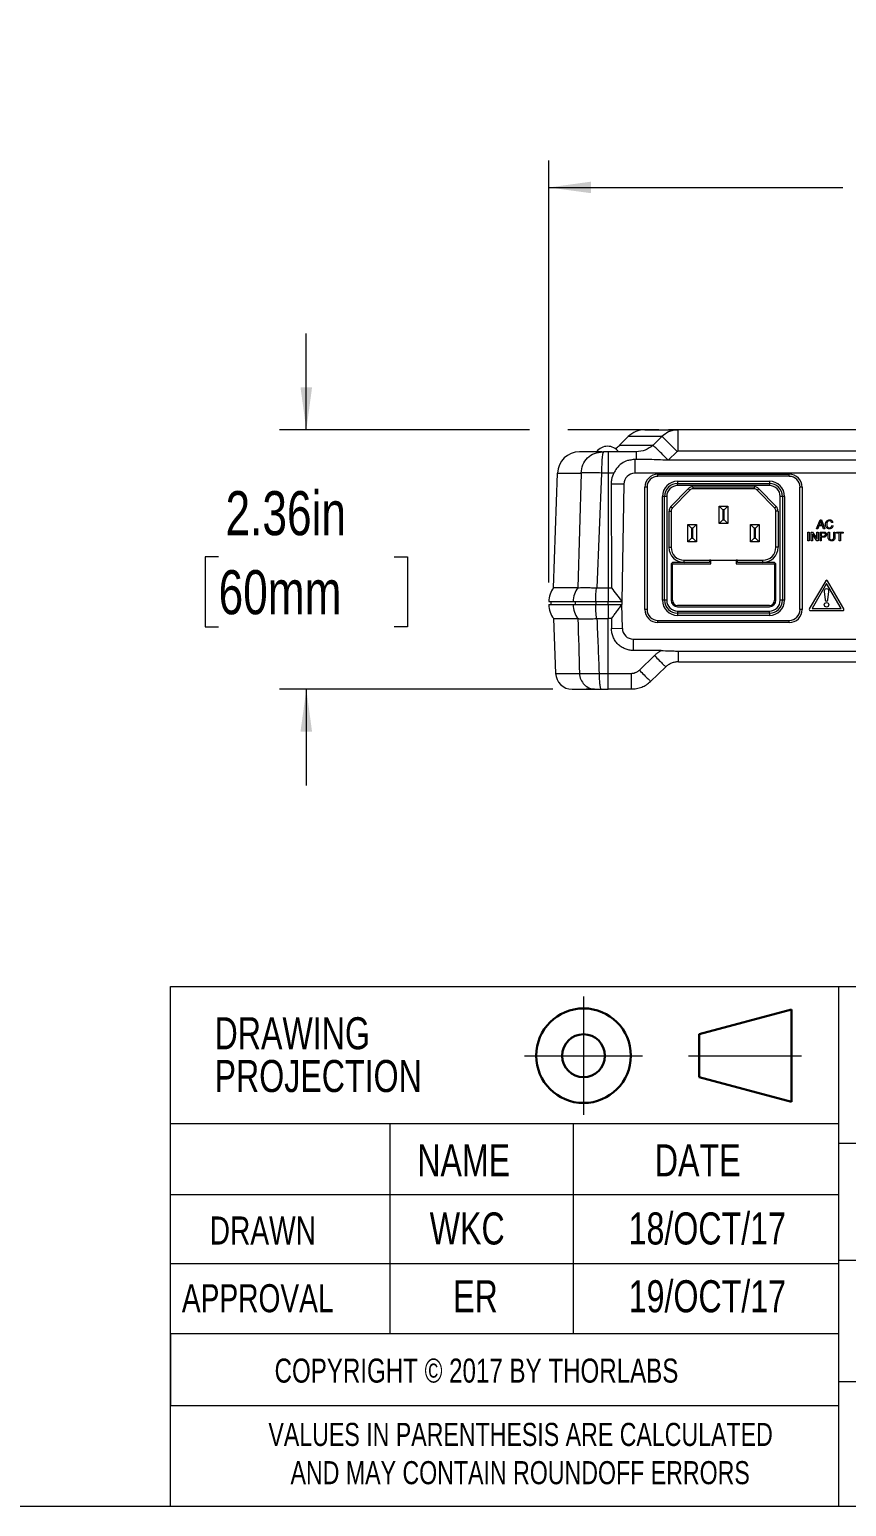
# Model space of a CAD drawing. Header units: inches. Extents: x 0.2 to 38.3, y 0.1 to 29.6.
# Drawn here: x 22.37 to 29.8, y 0.12 to 13.56 of the extents above; entities that cross this region are included whole.
import ezdxf

# ---------------------------------------------------------------- set-up
doc = ezdxf.new("R2010")
doc.units = ezdxf.units.IN
doc.header["$LTSCALE"] = 3.5
doc.header["$MEASUREMENT"] = 0
doc.header["$PDSIZE"] = -1
doc.linetypes.add('CENTERX2', pattern=[0.8, 0.5, -0.1, 0.1, -0.1])
doc.styles.add('SLDTEXTSTYLE0', font='TXT', dxfattribs={"width": 0.75})
doc.dimstyles.new('SLDDIMSTYLE0', dxfattribs={"dimtxt": 0.401042, "dimasz": 0.385, "dimexe": 0, "dimexo": 0.0625, "dimgap": 0.10026, "dimtad": 0, "dimtih": 1, "dimtoh": 1, "dimrnd": 1e-09, "dimzin": 12, "dimdsep": 46, "dimtxsty": 'SLDTEXTSTYLE0', "dimsah": 1, "dimcen": 0.09, "dimadec": 0, "dimazin": 3, "dimtfac": 1, "dimtofl": 0, "dimtmove": 0, "dimatfit": 3, "dimfxl": 1, "dimfrac": 2, "dimtolj": 1, "dimtzin": 12, "dimarcsym": 0})
doc.dimstyles.new('SLDDIMSTYLE1', dxfattribs={"dimtxt": 0.401042, "dimasz": 0.385, "dimexe": 0, "dimexo": 0.0625, "dimgap": 0.10026, "dimtad": 0, "dimtih": 1, "dimtoh": 1, "dimrnd": 1e-09, "dimzin": 12, "dimdsep": 46, "dimtxsty": 'SLDTEXTSTYLE0', "dimsah": 1, "dimcen": 0.09, "dimadec": 0, "dimazin": 3, "dimtfac": 1, "dimtmove": 0, "dimatfit": 0, "dimfxl": 1, "dimfrac": 2, "dimtolj": 1, "dimtzin": 12, "dimarcsym": 0})
doc.dimstyles.new('SLDDIMSTYLE2', dxfattribs={"dimtxt": 0.401042, "dimasz": 0.385, "dimexe": 0, "dimexo": 0.0625, "dimgap": 0.10026, "dimtad": 0, "dimtih": 1, "dimtoh": 1, "dimrnd": 1e-09, "dimdsep": 46, "dimtxsty": 'SLDTEXTSTYLE0', "dimsah": 1, "dimcen": 0.09, "dimadec": 0, "dimazin": 2, "dimtfac": 1, "dimtmove": 0, "dimatfit": 0, "dimfxl": 1, "dimfrac": 2, "dimtolj": 1, "dimtzin": 12, "dimarcsym": 0})

# ---------------------------------------------------------------- blocks, each defined once
blk = doc.blocks.new('Third Angle Projection Block')
at = {"color": 7, "linetype": 'CENTERX2', "lineweight": 0}
for p, q in [((13.983, 3.282), (13.983, 1.938)), ((13.311, 2.61), (14.655, 2.61)), ((15.176, 2.61), (16.46, 2.61))]:
    blk.add_line(p, q, dxfattribs=at)
at = {"color": 7, "linetype": 'Continuous', "lineweight": 30}
for p, q in [((16.346, 3.135), (15.296, 2.854)), ((16.346, 2.085), (16.346, 3.135)), ((15.296, 2.854), (15.296, 2.366)), ((15.296, 2.366), (16.346, 2.085))]:
    blk.add_line(p, q, dxfattribs=at)
for radius in [0.538, 0.244]:
    blk.add_circle((13.983, 2.61), radius, dxfattribs=at)
at = {"color": 7, "linetype": 'Continuous', "lineweight": 0}
blk.add_point((13.983, 2.61), dxfattribs=at)
blk = doc.blocks.new('SW_NOTE_0')
at = {"color": 0, "linetype": 'Continuous', "lineweight": 0, "char_height": 0.21, "attachment_point": 2, "style": 'SLDTEXTSTYLE0'}
for s, insert in [('VALUES IN PARENTHESIS ARE CALCULATED', (2.743, 0.271)), ('AND MAY CONTAIN ROUNDOFF ERRORS', (2.739, -0.077))]:
    blk.add_mtext(s, dxfattribs=dict(at, insert=insert))
blk = doc.blocks.new('SW_NOTE_1')
at = {"color": 0, "linetype": 'Continuous', "lineweight": 0, "char_height": 0.2917, "attachment_point": 1, "style": 'SLDTEXTSTYLE0'}
for s, insert in [('DRAWING', (0, 0.376)), ('PROJECTION', (0, -0.013))]:
    blk.add_mtext(s, dxfattribs=dict(at, insert=insert))
blk = doc.blocks.new('_D_5')
at = {"color": 7, "linetype": 'Continuous', "lineweight": 0}
for p, q in [((19.879, 9.588), (19.879, 15.123)), ((20.365, 9.014), (20.365, 15.123)), ((19.879, 14.878), (19.004, 14.878)), ((20.365, 14.878), (21.904, 14.878)), ((22.377, 14.878), (22.255, 14.878)), ((22.255, 14.878), (22.255, 14.241)), ((24.417, 14.878), (24.539, 14.878)), ((24.539, 14.878), (24.539, 14.241)), ((22.255, 14.241), (22.377, 14.241)), ((24.539, 14.241), (24.417, 14.241))]:
    blk.add_line(p, q, dxfattribs=at)
for points in [[(19.879, 14.878), (19.494, 14.93), (19.494, 14.825)], [(20.365, 14.878), (20.75, 14.825), (20.75, 14.93)]]:
    blk.add_solid(points, dxfattribs=at)
at = {"color": 7, "linetype": 'Continuous', "lineweight": 0, "char_height": 0.401, "attachment_point": 1, "style": 'SLDTEXTSTYLE0'}
for s, insert in [('0.49in', (22.662, 15.476)), ('12.4mm', (22.377, 14.758))]:
    blk.add_mtext(s, dxfattribs=dict(at, insert=insert))
blk = doc.blocks.new('_D_7')
at = {"color": 7, "linetype": 'Continuous', "lineweight": 0}
for p, q in [((27.092, 8.533), (27.092, 12.371)), ((35.366, 8.951), (35.366, 12.371)), ((27.092, 12.126), (29.767, 12.126)), ((30.24, 12.126), (30.118, 12.126)), ((30.118, 12.126), (30.118, 11.489)), ((32.576, 12.126), (32.698, 12.126)), ((32.698, 12.126), (32.698, 11.489)), ((35.366, 12.126), (33.049, 12.126)), ((30.118, 11.489), (30.24, 11.489)), ((32.698, 11.489), (32.576, 11.489))]:
    blk.add_line(p, q, dxfattribs=at)
for points in [[(27.092, 12.126), (27.477, 12.074), (27.477, 12.179)], [(35.366, 12.126), (34.981, 12.179), (34.981, 12.074)]]:
    blk.add_solid(points, dxfattribs=at)
at = {"color": 7, "linetype": 'Continuous', "lineweight": 0, "char_height": 0.401, "attachment_point": 1, "style": 'SLDTEXTSTYLE0'}
for s, insert in [('8.27in', (30.673, 12.724)), ('210.2mm', (30.24, 12.006))]:
    blk.add_mtext(s, dxfattribs=dict(at, insert=insert))
blk = doc.blocks.new('_D_8')
at = {"color": 7, "linetype": 'Continuous', "lineweight": 0}
for p, q in [((24.887, 9.921), (24.887, 10.796)), ((26.917, 9.921), (24.642, 9.921)), ((28.092, 9.921), (27.267, 9.921)), ((24.089, 8.764), (23.967, 8.764)), ((23.967, 8.764), (23.967, 8.127)), ((25.685, 8.764), (25.807, 8.764)), ((25.807, 8.764), (25.807, 8.127)), ((23.967, 8.127), (24.089, 8.127)), ((25.807, 8.127), (25.685, 8.127)), ((27.129, 7.56), (24.642, 7.56)), ((24.887, 7.56), (24.887, 6.685))]:
    blk.add_line(p, q, dxfattribs=at)
for points in [[(24.887, 9.921), (24.939, 10.306), (24.834, 10.306)], [(24.887, 7.56), (24.834, 7.175), (24.939, 7.175)]]:
    blk.add_solid(points, dxfattribs=at)
at = {"color": 7, "linetype": 'Continuous', "lineweight": 0, "char_height": 0.401, "attachment_point": 1, "style": 'SLDTEXTSTYLE0'}
for s, insert in [('2.36in', (24.152, 9.363)), ('60mm', (24.089, 8.644))]:
    blk.add_mtext(s, dxfattribs=dict(at, insert=insert))

msp = doc.modelspace()

# ---------------------------------------------------------------- linework, layer by layer
at = {"color": 7, "linetype": 'Continuous', "lineweight": 15}
for p, q in [((27.815, 9.859), (27.735, 9.78)), ((28.122, 9.859), (28.041, 9.78)), ((35.096, 9.921), (28.267, 9.921)), ((27.632, 9.721), (27.591, 9.721)), ((27.632, 9.721), (27.632, 9.528)), ((27.886, 9.721), (27.632, 9.721)), ((28.259, 9.725), (28.177, 9.645)), ((35.096, 9.728), (28.267, 9.728)), ((27.94, 9.651), (27.875, 9.651)), ((35.187, 9.645), (28.177, 9.645)), ((28.177, 9.645), (28.177, 9.645)), ((27.136, 8.484), (27.173, 9.528)), ((27.173, 9.528), (27.386, 9.528)), ((27.386, 9.528), (27.356, 8.484)), ((27.571, 9.528), (27.529, 8.484)), ((27.632, 9.528), (27.571, 9.528)), ((27.632, 9.528), (27.632, 8.484)), ((27.684, 9.528), (27.632, 9.528)), ((27.66, 9.43), (27.663, 8.484)), ((27.775, 9.428), (27.757, 8.358)), ((35.488, 9.526), (27.875, 9.526)), ((28.085, 9.498), (28.085, 9.517)), ((28.085, 9.517), (29.279, 9.517)), ((29.279, 9.498), (28.085, 9.498)), ((28.264, 9.453), (29.099, 9.453)), ((28.264, 9.453), (28.264, 9.433)), ((28.264, 9.413), (28.264, 9.433)), ((28.264, 9.433), (29.099, 9.433)), ((29.099, 9.413), (28.264, 9.413)), ((29.099, 9.453), (29.099, 9.433)), ((29.099, 9.433), (29.099, 9.413)), ((29.279, 9.498), (29.279, 9.517)), ((27.967, 8.285), (27.967, 9.399)), ((27.986, 9.399), (27.967, 9.399)), ((27.986, 9.399), (27.986, 8.285)), ((28.146, 9.315), (28.127, 9.315)), ((28.127, 8.37), (28.127, 9.315)), ((28.166, 9.315), (28.146, 9.315)), ((28.146, 8.37), (28.146, 9.315)), ((28.166, 9.315), (28.166, 8.37)), ((28.202, 9.222), (28.361, 9.385)), ((28.375, 9.372), (28.216, 9.208)), ((28.403, 9.403), (28.96, 9.403)), ((28.403, 9.403), (28.403, 9.384)), ((28.96, 9.384), (28.403, 9.384)), ((28.96, 9.403), (28.96, 9.384)), ((29.147, 9.208), (28.989, 9.372)), ((29.003, 9.385), (29.161, 9.222)), ((29.197, 8.37), (29.197, 9.315)), ((29.217, 9.315), (29.197, 9.315)), ((29.217, 9.315), (29.217, 8.37)), ((29.237, 9.315), (29.217, 9.315)), ((29.237, 9.315), (29.237, 8.37)), ((29.377, 8.285), (29.377, 9.399)), ((29.397, 9.399), (29.377, 9.399)), ((29.397, 9.399), (29.397, 8.285)), ((28.186, 8.852), (28.186, 9.181)), ((28.186, 9.181), (28.205, 9.181)), ((28.205, 9.181), (28.205, 8.852)), ((28.642, 9.069), (28.642, 9.226)), ((28.642, 9.226), (28.676, 9.193)), ((28.642, 9.226), (28.721, 9.226)), ((28.676, 9.193), (28.676, 9.102)), ((28.688, 9.193), (28.676, 9.193)), ((28.721, 9.226), (28.688, 9.193)), ((28.688, 9.102), (28.688, 9.193)), ((28.721, 9.226), (28.721, 9.069)), ((29.178, 9.181), (29.158, 9.181)), ((29.158, 8.852), (29.158, 9.181)), ((29.178, 9.181), (29.178, 8.852)), ((28.357, 9.059), (28.436, 9.059)), ((28.357, 9.059), (28.39, 9.025)), ((28.357, 8.901), (28.357, 9.059)), ((28.402, 9.025), (28.39, 9.025)), ((28.39, 9.025), (28.39, 8.935)), ((28.436, 9.059), (28.402, 9.025)), ((28.402, 8.935), (28.402, 9.025)), ((28.436, 9.059), (28.436, 8.901)), ((28.676, 9.102), (28.642, 9.069)), ((28.721, 9.069), (28.642, 9.069)), ((28.676, 9.102), (28.688, 9.102)), ((28.688, 9.102), (28.721, 9.069)), ((28.928, 9.059), (29.007, 9.059)), ((28.961, 9.025), (28.928, 9.059)), ((28.928, 8.901), (28.928, 9.059)), ((28.973, 9.025), (28.961, 9.025)), ((28.961, 9.025), (28.961, 8.935)), ((29.007, 9.059), (28.973, 9.025)), ((28.973, 8.935), (28.973, 9.025)), ((29.007, 9.059), (29.007, 8.901)), ((29.528, 9.021), (29.56, 9.101)), ((29.54, 9.021), (29.528, 9.021)), ((29.549, 9.046), (29.54, 9.021)), ((29.583, 9.046), (29.549, 9.046)), ((29.561, 9.077), (29.553, 9.055)), ((29.553, 9.055), (29.58, 9.055)), ((29.56, 9.101), (29.573, 9.101)), ((29.58, 9.055), (29.572, 9.076)), ((29.573, 9.101), (29.604, 9.021)), ((29.592, 9.021), (29.583, 9.046)), ((29.604, 9.021), (29.592, 9.021)), ((29.676, 9.079), (29.665, 9.077)), ((29.667, 9.05), (29.678, 9.047)), ((28.39, 8.935), (28.357, 8.901)), ((28.436, 8.901), (28.357, 8.901)), ((28.39, 8.935), (28.402, 8.935)), ((28.402, 8.935), (28.436, 8.901)), ((28.961, 8.935), (28.928, 8.901)), ((29.007, 8.901), (28.928, 8.901)), ((28.961, 8.935), (28.973, 8.935)), ((29.007, 8.901), (28.973, 8.935)), ((29.45, 8.991), (29.462, 8.991)), ((29.45, 8.911), (29.45, 8.991)), ((29.462, 8.911), (29.45, 8.911)), ((29.462, 8.991), (29.462, 8.911)), ((29.48, 8.991), (29.492, 8.991)), ((29.48, 8.911), (29.48, 8.991)), ((29.491, 8.911), (29.48, 8.911)), ((29.491, 8.971), (29.491, 8.911)), ((29.53, 8.911), (29.491, 8.971)), ((29.492, 8.991), (29.53, 8.932)), ((29.53, 8.991), (29.542, 8.991)), ((29.53, 8.932), (29.53, 8.991)), ((29.542, 8.911), (29.53, 8.911)), ((29.542, 8.991), (29.542, 8.911)), ((29.56, 8.991), (29.589, 8.991)), ((29.56, 8.911), (29.56, 8.991)), ((29.571, 8.911), (29.56, 8.911)), ((29.59, 8.982), (29.571, 8.982)), ((29.571, 8.982), (29.571, 8.953)), ((29.571, 8.953), (29.591, 8.953)), ((29.571, 8.944), (29.571, 8.911)), ((29.591, 8.944), (29.571, 8.944)), ((29.634, 8.991), (29.645, 8.991)), ((29.634, 8.945), (29.634, 8.991)), ((29.645, 8.991), (29.645, 8.946)), ((29.684, 8.991), (29.695, 8.991)), ((29.684, 8.946), (29.684, 8.991)), ((29.695, 8.991), (29.695, 8.945)), ((29.708, 8.991), (29.77, 8.991)), ((29.708, 8.982), (29.708, 8.991)), ((29.733, 8.982), (29.708, 8.982)), ((29.733, 8.911), (29.733, 8.982)), ((29.745, 8.911), (29.733, 8.911)), ((29.745, 8.982), (29.745, 8.911)), ((29.77, 8.982), (29.745, 8.982)), ((29.77, 8.991), (29.77, 8.982)), ((28.186, 8.852), (28.205, 8.852)), ((29.178, 8.852), (29.158, 8.852)), ((28.205, 8.695), (28.205, 8.37)), ((28.217, 8.37), (28.217, 8.695)), ((28.323, 8.714), (28.225, 8.714)), ((28.225, 8.703), (28.566, 8.703)), ((28.323, 8.714), (28.323, 8.734)), ((28.323, 8.734), (28.554, 8.734)), ((28.554, 8.714), (28.323, 8.714)), ((28.554, 8.734), (28.554, 8.714)), ((28.566, 8.734), (28.554, 8.734)), ((28.566, 8.734), (28.798, 8.734)), ((28.566, 8.703), (28.566, 8.734)), ((28.798, 8.734), (28.798, 8.703)), ((28.81, 8.734), (28.798, 8.734)), ((28.798, 8.703), (29.138, 8.703)), ((28.81, 8.734), (29.04, 8.734)), ((28.81, 8.714), (28.81, 8.734)), ((29.04, 8.714), (28.81, 8.714)), ((29.04, 8.714), (29.04, 8.734)), ((29.138, 8.714), (29.04, 8.714)), ((29.146, 8.695), (29.146, 8.37)), ((29.158, 8.37), (29.158, 8.695)), ((27.356, 8.484), (27.136, 8.484)), ((27.356, 8.484), (27.357, 8.484)), ((27.529, 8.484), (27.525, 8.484)), ((27.529, 8.484), (27.632, 8.484)), ((27.632, 8.484), (27.632, 8.358)), ((27.632, 8.484), (27.663, 8.484)), ((29.611, 8.547), (29.462, 8.291)), ((29.619, 8.524), (29.487, 8.295)), ((29.751, 8.295), (29.619, 8.524)), ((29.776, 8.291), (29.627, 8.547)), ((27.112, 8.36), (27.112, 8.33)), ((27.333, 8.36), (27.333, 8.33)), ((27.517, 8.358), (27.632, 8.358)), ((27.521, 8.36), (27.521, 8.33)), ((27.632, 8.358), (27.757, 8.358)), ((27.758, 8.36), (27.758, 8.33)), ((28.146, 8.37), (28.127, 8.37)), ((28.166, 8.37), (28.146, 8.37)), ((29.217, 8.37), (29.197, 8.37)), ((29.237, 8.37), (29.217, 8.37)), ((29.597, 8.449), (29.606, 8.374)), ((29.632, 8.374), (29.641, 8.449)), ((27.092, 8.33), (27.314, 8.33)), ((27.137, 8.203), (27.357, 8.203)), ((27.155, 7.705), (27.137, 8.203)), ((27.517, 8.33), (27.632, 8.33)), ((27.53, 8.203), (27.632, 8.203)), ((27.632, 8.33), (27.632, 8.203)), ((27.632, 8.33), (27.758, 8.33)), ((27.664, 8.203), (27.632, 8.203)), ((27.632, 7.705), (27.632, 8.203)), ((27.762, 8.115), (27.758, 8.33)), ((27.986, 8.285), (27.967, 8.285)), ((29.099, 8.323), (28.264, 8.323)), ((28.264, 8.311), (29.099, 8.311)), ((28.264, 8.271), (29.099, 8.271)), ((28.264, 8.271), (28.264, 8.252)), ((29.099, 8.252), (28.264, 8.252)), ((28.264, 8.252), (28.264, 8.232)), ((29.099, 8.232), (28.264, 8.232)), ((29.099, 8.252), (29.099, 8.271)), ((29.099, 8.252), (29.099, 8.232)), ((29.397, 8.285), (29.377, 8.285)), ((29.471, 8.276), (29.767, 8.276)), ((29.487, 8.295), (29.751, 8.295)), ((27.663, 8.113), (27.762, 8.115)), ((28.085, 8.187), (29.279, 8.187)), ((28.085, 8.167), (28.085, 8.187)), ((29.279, 8.167), (28.085, 8.167)), ((29.279, 8.167), (29.279, 8.187)), ((27.862, 7.912), (27.862, 8.016)), ((27.862, 8.016), (35.501, 8.016)), ((28.114, 7.912), (27.862, 7.912)), ((27.916, 7.734), (28.054, 7.867)), ((28.273, 7.81), (28.256, 7.807)), ((28.273, 7.907), (35.09, 7.907)), ((28.273, 7.81), (35.09, 7.81)), ((27.155, 7.705), (27.371, 7.705)), ((27.55, 7.705), (27.632, 7.705)), ((27.632, 7.705), (27.843, 7.705)), ((27.632, 7.56), (27.632, 7.705)), ((28.019, 7.632), (28.157, 7.765)), ((27.507, 7.56), (27.431, 7.56)), ((27.57, 7.56), (27.632, 7.56)), ((27.843, 7.56), (27.632, 7.56)), ((27.843, 7.566), (27.843, 7.56))]:
    msp.add_line(p, q, dxfattribs=at)
at = {"color": 155, "linetype": 'Continuous', "lineweight": 15}
for p, q in [((28.122, 9.859), (27.815, 9.859)), ((27.735, 9.78), (28.041, 9.78)), ((27.875, 9.651), (27.875, 9.526)), ((27.632, 8.33), (27.632, 8.358))]:
    msp.add_line(p, q, dxfattribs=at)
at = {"color": 7, "linetype": 'Continuous', "lineweight": 0}
for p, q in [((23.65, 1.042), (23.65, 4.856)), ((23.65, 4.856), (29.728, 4.856)), ((29.728, 4.856), (29.728, 0.124)), ((29.728, 4.856), (38.306, 4.856)), ((23.65, 1.694), (23.65, 3.606)), ((23.65, 0.124), (23.65, 3.606)), ((29.728, 3.606), (23.65, 3.606)), ((25.648, 3.606), (25.648, 1.694)), ((27.313, 3.606), (27.313, 1.694)), ((29.728, 3.43), (38.306, 3.43)), ((29.728, 2.961), (23.65, 2.961)), ((29.728, 2.332), (23.65, 2.332)), ((29.728, 2.365), (38.306, 2.365)), ((29.728, 1.694), (23.65, 1.694)), ((23.65, 1.694), (23.65, 1.042)), ((29.728, 1.26), (38.306, 1.26)), ((23.65, 1.042), (29.728, 1.042)), ((38.306, 0.124), (0.218, 0.124))]:
    msp.add_line(p, q, dxfattribs=at)
at = {"color": 7, "linetype": 'Continuous', "lineweight": 15, "flags": 128}
for points in [[(27.66, 9.43), (27.668, 9.43), (27.679, 9.43), (27.691, 9.43), (27.706, 9.429), (27.722, 9.429), (27.739, 9.429), (27.757, 9.428), (27.775, 9.428)], [(28.361, 9.385), (28.363, 9.383), (28.366, 9.38), (28.369, 9.378), (28.371, 9.376), (28.372, 9.374), (28.374, 9.373), (28.375, 9.372), (28.375, 9.372)], [(29.003, 9.385), (29, 9.383), (28.997, 9.38), (28.995, 9.378), (28.993, 9.376), (28.991, 9.374), (28.99, 9.373), (28.989, 9.372), (28.989, 9.372)], [(28.202, 9.222), (28.205, 9.219), (28.208, 9.217), (28.21, 9.214), (28.212, 9.212), (28.214, 9.21), (28.215, 9.209), (28.216, 9.208), (28.216, 9.208)], [(29.161, 9.222), (29.158, 9.219), (29.156, 9.217), (29.153, 9.214), (29.151, 9.212), (29.149, 9.21), (29.148, 9.209), (29.147, 9.208), (29.147, 9.208)]]:
    msp.add_lwpolyline(points, dxfattribs=at)
at = {"color": 7, "linetype": 'Continuous', "lineweight": 15}
msp.add_circle((29.619, 8.329), 0.0203, dxfattribs=at)
for centre, radius, start, end in [((27.965, 9.709), 0.212, 90, 135), ((27.372, 9.521), 0.2, 90, 178), ((27.627, 9.646), 0.125, 36.9054, 143.0867), ((27.594, 9.921), 0.2, 300.9695, 315), ((27.875, 9.426), 0.225, 90, 97.3042), ((27.875, 9.426), 0.1, 90, 179), ((28.085, 9.399), 0.118, 90, 180), ((28.085, 9.399), 0.0984, 90, 180), ((28.264, 9.315), 0.138, 90, 180), ((28.264, 9.315), 0.118, 90, 180), ((28.264, 9.315), 0.0984, 90, 180), ((29.099, 9.315), 0.138, 0, 90), ((29.099, 9.315), 0.118, 0, 90), ((29.099, 9.315), 0.0984, 0, 90), ((29.279, 9.399), 0.118, 0, 90), ((29.279, 9.399), 0.0984, 0, 90), ((28.403, 9.344), 0.0591, 90, 135.9191), ((28.403, 9.344), 0.0394, 90, 135.9191), ((28.96, 9.344), 0.0591, 44.0809, 90), ((28.96, 9.344), 0.0394, 44.0809, 90), ((28.245, 9.181), 0.0591, 135.9191, 180), ((28.245, 9.181), 0.0394, 135.9191, 180), ((29.119, 9.181), 0.0394, 0, 44.0809), ((29.119, 9.181), 0.0591, 0, 44.0809), ((28.323, 8.852), 0.138, 180, 270), ((28.323, 8.852), 0.118, 180, 270), ((29.04, 8.852), 0.138, 270, 0), ((29.04, 8.852), 0.118, 270, 0), ((28.225, 8.695), 0.0197, 90, 180), ((28.225, 8.695), 0.00787, 90, 180), ((29.138, 8.695), 0.0197, 0, 90), ((29.138, 8.695), 0.00787, 0, 90), ((27.292, 8.358), 0.2, 141.1097, 180), ((28.497, 8.364), 0.98, 172.9663, 180.326), ((29.619, 8.452), 0.0222, 352.8783, 187.1473), ((29.619, 8.542), 0.00967, 30.0887, 149.916), ((28.264, 8.37), 0.138, 180, 270), ((28.264, 8.37), 0.118, 180, 270), ((28.264, 8.37), 0.0984, 180, 270), ((28.264, 8.37), 0.0591, 180, 270), ((28.264, 8.37), 0.0472, 180, 270), ((29.099, 8.37), 0.0591, 270, 0), ((29.099, 8.37), 0.0984, 270, 0), ((29.099, 8.37), 0.118, 270, 0), ((29.099, 8.37), 0.0472, 270, 0), ((29.099, 8.37), 0.138, 270, 0), ((29.619, 8.375), 0.0127, 187.1473, 352.8783), ((27.292, 8.33), 0.2, 180, 219.3871), ((27.517, 8.33), 0.203, 179.9124, 218.5262), ((28.492, 8.325), 0.975, 179.6603, 187.1414), ((28.085, 8.285), 0.118, 180, 270), ((28.085, 8.285), 0.0984, 180, 270), ((29.279, 8.285), 0.118, 270, 0), ((29.279, 8.285), 0.0984, 270, 0), ((29.471, 8.286), 0.01, 149.916, 270.7912), ((29.767, 8.286), 0.01, 269.8259, 30.0887), ((27.862, 8.116), 0.1, 181, 270), ((27.304, 7.71), 0.15, 182, 270)]:
    msp.add_arc(centre, radius, start, end, dxfattribs=at)
msp.add_ellipse((27.8, 5.925), major_axis=(-0.063, 3.58), ratio=0.034915, start_param=0.880101, end_param=0.912479, dxfattribs=at)
for points, knots in [([(27.965, 9.921), (27.968, 9.921), (27.975, 9.921), (28.036, 9.921), (28.128, 9.921), (28.221, 9.921), (28.267, 9.921)], [0, 0, 0, 0, 0.251033, 0.502085, 0.751029, 1, 1, 1, 1]), ([(28.267, 9.921), (28.252, 9.92), (28.222, 9.918), (28.17, 9.9), (28.141, 9.875), (28.122, 9.859)], [0, 0, 0, 0, 0.292462, 0.556915, 1, 1, 1, 1]), ([(28.259, 9.725), (28.243, 9.741), (28.211, 9.773), (28.169, 9.815), (28.136, 9.847), (28.127, 9.855), (28.122, 9.859)], [0, 0, 0, 0, 0.2500007, 0.5000004, 0.7500001, 1, 1, 1, 1]), ([(28.261, 9.921), (28.24, 9.921), (28.191, 9.921), (28.185, 9.921), (28.182, 9.921)], [0, 0, 0, 0, 0.452996, 1, 1, 1, 1]), ([(28.267, 9.921), (28.267, 9.918), (28.267, 9.913), (28.267, 9.868), (28.267, 9.805), (28.267, 9.754), (28.267, 9.728)], [0, 0, 0, 0, 0.25, 0.5, 0.75, 1, 1, 1, 1]), ([(27.581, 9.721), (27.549, 9.721), (27.484, 9.721), (27.421, 9.721), (27.38, 9.721), (27.375, 9.721), (27.372, 9.721)], [0, 0, 0, 0, 0.249986, 0.499242, 0.750025, 1, 1, 1, 1]), ([(27.386, 9.528), (27.39, 9.554), (27.397, 9.605), (27.442, 9.668), (27.506, 9.713), (27.556, 9.718), (27.581, 9.721)], [0, 0, 0, 0, 0.25, 0.5, 0.75, 1, 1, 1, 1]), ([(27.591, 9.721), (27.589, 9.718), (27.584, 9.713), (27.577, 9.668), (27.573, 9.605), (27.572, 9.554), (27.571, 9.528)], [0, 0, 0, 0, 0.25, 0.5, 0.75, 1, 1, 1, 1]), ([(28.041, 9.78), (28.018, 9.763), (27.972, 9.729), (27.915, 9.724), (27.886, 9.721)], [0, 0, 0, 0, 0.493548, 1, 1, 1, 1]), ([(27.886, 9.721), (27.886, 9.72), (27.886, 9.719), (27.886, 9.704), (27.886, 9.682), (27.886, 9.662), (27.886, 9.651)], [0, 0, 0, 0, 0.25, 0.5, 0.75, 1, 1, 1, 1]), ([(28.177, 9.645), (28.162, 9.662), (28.13, 9.694), (28.088, 9.736), (28.055, 9.767), (28.045, 9.776), (28.041, 9.78)], [0, 0, 0, 0, 0.25, 0.500001, 0.75, 1, 1, 1, 1]), ([(28.259, 9.725), (28.26, 9.726), (28.263, 9.728), (28.266, 9.728), (28.267, 9.728)], [0, 0, 0, 0, 0.497111, 1, 1, 1, 1]), ([(27.847, 9.647), (27.834, 9.646), (27.8, 9.642), (27.752, 9.616), (27.711, 9.576), (27.692, 9.542), (27.684, 9.528)], [0, 0, 0, 0, 0.187354, 0.46664, 0.776788, 1, 1, 1, 1]), ([(28.177, 9.645), (28.146, 9.645), (28.091, 9.647), (28.013, 9.651), (27.964, 9.651), (27.94, 9.651)], [0, 0, 0, 0, 0.377696, 0.6888399, 1, 1, 1, 1]), ([(27.571, 9.528), (27.55, 9.529), (27.506, 9.53), (27.451, 9.53), (27.407, 9.53), (27.393, 9.529), (27.386, 9.528)], [0, 0, 0, 0, 0.249591, 0.499302, 0.74908, 1, 1, 1, 1]), ([(27.684, 9.528), (27.676, 9.509), (27.662, 9.477), (27.66, 9.443), (27.66, 9.43)], [0, 0, 0, 0, 0.62031, 1, 1, 1, 1]), ([(29.566, 9.092), (29.565, 9.089), (29.564, 9.084), (29.562, 9.079), (29.561, 9.077)], [0, 0, 0, 0, 0.559914, 1, 1, 1, 1]), ([(29.572, 9.076), (29.571, 9.079), (29.569, 9.084), (29.567, 9.09), (29.566, 9.092)], [0, 0, 0, 0, 0.559998, 1, 1, 1, 1]), ([(29.609, 9.062), (29.609, 9.068), (29.61, 9.079), (29.619, 9.093), (29.632, 9.101), (29.641, 9.102), (29.646, 9.102)], [0, 0, 0, 0, 0.280493, 0.55957, 0.779616, 1, 1, 1, 1]), ([(29.646, 9.02), (29.64, 9.021), (29.628, 9.022), (29.615, 9.034), (29.61, 9.048), (29.609, 9.057), (29.609, 9.062)], [0, 0, 0, 0, 0.279955, 0.558086, 0.778912, 1, 1, 1, 1]), ([(29.645, 9.093), (29.642, 9.093), (29.637, 9.093), (29.629, 9.088), (29.621, 9.078), (29.621, 9.069), (29.62, 9.062)], [0, 0, 0, 0, 0.187224, 0.373904, 0.560735, 1, 1, 1, 1]), ([(29.62, 9.062), (29.62, 9.058), (29.621, 9.049), (29.625, 9.038), (29.635, 9.031), (29.641, 9.03), (29.645, 9.03)], [0, 0, 0, 0, 0.281246, 0.560715, 0.780138, 1, 1, 1, 1]), ([(29.665, 9.077), (29.664, 9.079), (29.663, 9.084), (29.658, 9.09), (29.651, 9.093), (29.647, 9.093), (29.645, 9.093)], [0, 0, 0, 0, 0.280552, 0.559738, 0.779652, 1, 1, 1, 1]), ([(29.645, 9.03), (29.648, 9.03), (29.654, 9.03), (29.663, 9.037), (29.666, 9.045), (29.667, 9.05)], [0, 0, 0, 0, 0.280712, 0.560906, 1, 1, 1, 1]), ([(29.646, 9.102), (29.65, 9.102), (29.657, 9.101), (29.667, 9.096), (29.673, 9.088), (29.675, 9.082), (29.676, 9.079)], [0, 0, 0, 0, 0.28008, 0.559447, 0.77955, 1, 1, 1, 1]), ([(29.678, 9.047), (29.677, 9.043), (29.675, 9.035), (29.666, 9.026), (29.656, 9.021), (29.649, 9.02), (29.646, 9.02)], [0, 0, 0, 0, 0.2802556, 0.5595455, 0.779588, 1, 1, 1, 1]), ([(29.589, 8.991), (29.592, 8.991), (29.596, 8.991), (29.6, 8.991), (29.601, 8.991)], [0, 0, 0, 0, 0.560109, 1, 1, 1, 1]), ([(29.6, 8.981), (29.598, 8.982), (29.595, 8.982), (29.592, 8.982), (29.59, 8.982)], [0, 0, 0, 0, 0.559581, 1, 1, 1, 1]), ([(29.62, 8.968), (29.619, 8.964), (29.618, 8.956), (29.608, 8.945), (29.597, 8.944), (29.591, 8.944)], [0, 0, 0, 0, 0.280751, 0.559708, 1, 1, 1, 1]), ([(29.591, 8.953), (29.593, 8.953), (29.598, 8.954), (29.605, 8.957), (29.608, 8.962), (29.608, 8.966), (29.608, 8.968)], [0, 0, 0, 0, 0.2814, 0.559752, 0.779355, 1, 1, 1, 1]), ([(29.608, 8.968), (29.608, 8.97), (29.608, 8.973), (29.606, 8.977), (29.603, 8.98), (29.601, 8.981), (29.6, 8.981)], [0, 0, 0, 0, 0.280262, 0.56008, 0.78015, 1, 1, 1, 1]), ([(29.601, 8.991), (29.604, 8.99), (29.61, 8.988), (29.616, 8.982), (29.619, 8.975), (29.619, 8.971), (29.62, 8.968)], [0, 0, 0, 0, 0.280013, 0.558911, 0.779397, 1, 1, 1, 1]), ([(29.665, 8.91), (29.66, 8.911), (29.65, 8.911), (29.638, 8.921), (29.634, 8.933), (29.634, 8.941), (29.634, 8.945)], [0, 0, 0, 0, 0.2807282, 0.5579028, 0.7784031, 1, 1, 1, 1]), ([(29.645, 8.946), (29.645, 8.942), (29.645, 8.936), (29.648, 8.926), (29.656, 8.921), (29.661, 8.921), (29.664, 8.921)], [0, 0, 0, 0, 0.281788, 0.560123, 0.779385, 1, 1, 1, 1]), ([(29.664, 8.921), (29.666, 8.921), (29.671, 8.921), (29.678, 8.923), (29.684, 8.932), (29.684, 8.94), (29.684, 8.946)], [0, 0, 0, 0, 0.187562, 0.374239, 0.55972, 1, 1, 1, 1]), ([(29.695, 8.945), (29.695, 8.94), (29.695, 8.93), (29.688, 8.917), (29.677, 8.911), (29.669, 8.91), (29.665, 8.91)], [0, 0, 0, 0, 0.281627, 0.559157, 0.778982, 1, 1, 1, 1]), ([(27.357, 8.484), (27.345, 8.465), (27.32, 8.427), (27.316, 8.381), (27.314, 8.358)], [0, 0, 0, 0, 0.5000001, 1, 1, 1, 1]), ([(27.357, 8.484), (27.364, 8.484), (27.377, 8.485), (27.416, 8.485), (27.466, 8.485), (27.505, 8.484), (27.525, 8.484)], [0, 0, 0, 0, 0.254802, 0.499249, 0.749256, 1, 1, 1, 1]), ([(27.663, 8.484), (27.677, 8.464), (27.706, 8.424), (27.74, 8.38), (27.757, 8.358)], [0, 0, 0, 0, 0.49934, 1, 1, 1, 1]), ([(27.092, 8.358), (27.094, 8.358), (27.1, 8.358), (27.143, 8.358), (27.211, 8.358), (27.28, 8.358), (27.314, 8.358)], [0, 0, 0, 0, 0.25, 0.5, 0.75, 1, 1, 1, 1]), ([(27.314, 8.358), (27.322, 8.358), (27.337, 8.358), (27.385, 8.358), (27.445, 8.358), (27.493, 8.358), (27.517, 8.358)], [0, 0, 0, 0, 0.249991, 0.500206, 0.749935, 1, 1, 1, 1]), ([(27.333, 8.36), (27.337, 8.36), (27.349, 8.36), (27.376, 8.36), (27.413, 8.36), (27.462, 8.36), (27.501, 8.36), (27.521, 8.36)], [0, 0, 0, 0, 0.186311, 0.373328, 0.55957, 0.779058, 1, 1, 1, 1]), ([(27.314, 8.33), (27.319, 8.33), (27.329, 8.33), (27.353, 8.33), (27.369, 8.33), (27.405, 8.33), (27.425, 8.33), (27.469, 8.33), (27.493, 8.33), (27.517, 8.33)], [0, 0, 0, 0, 0.25, 0.25, 0.5, 0.5, 0.75, 0.75, 1, 1, 1, 1]), ([(27.358, 8.203), (27.361, 8.203), (27.364, 8.203), (27.371, 8.202), (27.376, 8.202), (27.386, 8.202), (27.392, 8.202), (27.404, 8.202), (27.411, 8.202), (27.426, 8.202), (27.434, 8.202), (27.45, 8.202), (27.459, 8.202), (27.477, 8.202), (27.486, 8.202), (27.505, 8.203), (27.515, 8.203), (27.525, 8.203)], [0, 0, 0, 0, 0.125, 0.125, 0.25, 0.25, 0.375, 0.375, 0.5, 0.5, 0.625, 0.625, 0.75, 0.75, 0.875, 0.875, 1, 1, 1, 1]), ([(27.53, 8.203), (27.533, 8.119), (27.54, 7.953), (27.547, 7.787), (27.55, 7.705)], [0, 0, 0, 0, 0.505061, 1, 1, 1, 1]), ([(27.664, 8.203), (27.671, 8.213), (27.678, 8.223), (27.692, 8.244), (27.7, 8.254), (27.716, 8.276), (27.725, 8.286), (27.737, 8.303), (27.741, 8.308), (27.75, 8.319), (27.754, 8.325), (27.758, 8.33)], [0, 0, 0, 0, 0.25, 0.25, 0.5, 0.5, 0.75, 0.75, 0.875, 0.875, 1, 1, 1, 1]), ([(27.862, 7.912), (27.849, 7.912), (27.836, 7.914), (27.81, 7.919), (27.798, 7.923), (27.774, 7.933), (27.762, 7.939), (27.74, 7.953), (27.73, 7.962), (27.712, 7.98), (27.704, 7.99), (27.689, 8.012), (27.683, 8.024), (27.673, 8.048), (27.669, 8.061), (27.664, 8.087), (27.663, 8.1), (27.663, 8.113)], [0, 0, 0, 0, 0.125, 0.125, 0.25, 0.25, 0.375, 0.375, 0.5, 0.5, 0.625, 0.625, 0.75, 0.75, 0.875, 0.875, 1, 1, 1, 1]), ([(28.054, 7.867), (28.056, 7.87), (28.062, 7.875), (28.07, 7.882), (28.078, 7.888), (28.087, 7.895), (28.096, 7.901), (28.105, 7.907), (28.111, 7.911), (28.114, 7.912)], [0, 0, 0, 0, 0.142895, 0.285494, 0.427966, 0.570482, 0.713214, 0.85633, 1, 1, 1, 1]), ([(28.054, 7.867), (28.069, 7.852), (28.084, 7.837), (28.097, 7.823), (28.111, 7.809), (28.123, 7.797), (28.133, 7.787), (28.142, 7.778), (28.15, 7.771), (28.154, 7.767), (28.158, 7.764), (28.159, 7.763), (28.157, 7.766)], [0, 0, 0, 0, 0.25, 0.25, 0.25, 0.5, 0.5, 0.5, 0.75, 0.75, 0.75, 1, 1, 1, 1]), ([(28.114, 7.912), (28.14, 7.912), (28.167, 7.911), (28.207, 7.909), (28.22, 7.909), (28.247, 7.908), (28.26, 7.907), (28.273, 7.907)], [0, 0, 0, 0, 0.5, 0.5, 0.75, 0.75, 1, 1, 1, 1]), ([(28.157, 7.765), (28.165, 7.772), (28.181, 7.786), (28.21, 7.801), (28.241, 7.811), (28.262, 7.812), (28.273, 7.813)], [0, 0, 0, 0, 0.245957, 0.493943, 0.746327, 1, 1, 1, 1]), ([(28.273, 7.81), (28.273, 7.81), (28.273, 7.814), (28.273, 7.821), (28.273, 7.828), (28.273, 7.839), (28.273, 7.852), (28.273, 7.866), (28.273, 7.882), (28.273, 7.899), (28.273, 7.902), (28.273, 7.905), (28.273, 7.907)], [0.211965, 0.211965, 0.211965, 0.211965, 0.461965, 0.461965, 0.461965, 0.711965, 0.711965, 0.711965, 0.961965, 0.961965, 0.961965, 1, 1, 1, 1]), ([(27.371, 7.705), (27.372, 7.705), (27.374, 7.705), (27.376, 7.705), (27.379, 7.705), (27.382, 7.705), (27.386, 7.704), (27.39, 7.704), (27.394, 7.704), (27.399, 7.704), (27.403, 7.704), (27.409, 7.704), (27.414, 7.704), (27.42, 7.704), (27.426, 7.704), (27.432, 7.704), (27.439, 7.704), (27.446, 7.704), (27.453, 7.704), (27.46, 7.704), (27.467, 7.704), (27.475, 7.704), (27.483, 7.704), (27.491, 7.704), (27.499, 7.704), (27.507, 7.704), (27.516, 7.705), (27.524, 7.705), (27.533, 7.705), (27.541, 7.705), (27.547, 7.705), (27.55, 7.705)], [0, 0, 0, 0, 0.0344833, 0.0689661, 0.1034489, 0.1379316, 0.172414, 0.2068959, 0.2413776, 0.2758594, 0.3103408, 0.3448224, 0.3793042, 0.4137859, 0.4482674, 0.4827488, 0.5172306, 0.5517121, 0.586194, 0.6206763, 0.6551589, 0.6896414, 0.724124, 0.7586072, 0.7930905, 0.8275742, 0.8620586, 0.8965434, 0.9310286, 0.965514, 1, 1, 1, 1]), ([(27.371, 7.705), (27.372, 7.686), (27.376, 7.667), (27.384, 7.649), (27.392, 7.632), (27.402, 7.616), (27.416, 7.602), (27.429, 7.589), (27.445, 7.578), (27.463, 7.571), (27.48, 7.564), (27.499, 7.56), (27.517, 7.56)], [0, 0, 0, 0, 0.25, 0.25, 0.25, 0.5, 0.5, 0.5, 0.75, 0.75, 0.75, 1, 1, 1, 1]), ([(27.55, 7.705), (27.55, 7.686), (27.551, 7.667), (27.553, 7.632), (27.554, 7.616), (27.558, 7.589), (27.56, 7.578), (27.565, 7.564), (27.567, 7.56), (27.57, 7.56)], [0, 0, 0, 0, 0.25, 0.25, 0.5, 0.5, 0.75, 0.75, 1, 1, 1, 1]), ([(27.843, 7.705), (27.845, 7.705), (27.85, 7.705), (27.857, 7.706), (27.863, 7.707), (27.87, 7.708), (27.876, 7.71), (27.883, 7.713), (27.892, 7.717), (27.9, 7.722), (27.909, 7.728), (27.914, 7.732), (27.916, 7.734)], [0, 0, 0, 0, 0.083979, 0.167245, 0.250132, 0.332978, 0.416123, 0.499902, 0.625614, 0.750081, 0.874482, 1, 1, 1, 1]), ([(27.916, 7.734), (27.931, 7.719), (27.946, 7.704), (27.959, 7.69), (27.973, 7.676), (27.985, 7.664), (27.995, 7.655), (28.004, 7.645), (28.012, 7.638), (28.016, 7.635), (28.02, 7.631), (28.021, 7.631), (28.019, 7.634)], [0, 0, 0, 0, 0.25, 0.25, 0.25, 0.5, 0.5, 0.5, 0.75, 0.75, 0.75, 1, 1, 1, 1]), ([(27.304, 7.56), (27.305, 7.56), (27.305, 7.56), (27.305, 7.56), (27.306, 7.56), (27.307, 7.56), (27.309, 7.56), (27.311, 7.56), (27.313, 7.56), (27.316, 7.56), (27.319, 7.56), (27.322, 7.56), (27.33, 7.56), (27.341, 7.56), (27.358, 7.56), (27.373, 7.56), (27.39, 7.56), (27.407, 7.56), (27.426, 7.56), (27.446, 7.56), (27.468, 7.56), (27.492, 7.56), (27.509, 7.56), (27.517, 7.56)], [0, 0, 0, 0, 0.0285706, 0.0571411, 0.0857117, 0.1142822, 0.1428528, 0.1714233, 0.1999939, 0.2285644, 0.2571349, 0.2857055, 0.3257518, 0.4285285, 0.5007344, 0.5714748, 0.6326927, 0.6939106, 0.7551285, 0.8163464, 0.8775643, 0.9387822, 1, 1, 1, 1]), ([(27.517, 7.56), (27.518, 7.56), (27.519, 7.56), (27.52, 7.56), (27.521, 7.56), (27.523, 7.56), (27.524, 7.56), (27.526, 7.56), (27.528, 7.56), (27.53, 7.56), (27.532, 7.56), (27.534, 7.56), (27.536, 7.56), (27.539, 7.56), (27.541, 7.56), (27.544, 7.56), (27.546, 7.56), (27.549, 7.56), (27.552, 7.56), (27.557, 7.56), (27.563, 7.56), (27.57, 7.56)], [0, 0, 0, 0, 0.00023708, 0.00023708, 0.00023708, 0.000474159, 0.000474159, 0.000474159, 0.000711239, 0.000711239, 0.000711239, 0.000948319, 0.000948319, 0.000948319, 0.001185398, 0.001185398, 0.001185398, 0.001422478, 0.001422478, 0.001422478, 0.001896637, 0.001896637, 0.001896637, 0.001896637]), ([(27.843, 7.563), (27.859, 7.564), (27.891, 7.565), (27.938, 7.579), (27.982, 7.6), (28.007, 7.621), (28.019, 7.632)], [0, 0, 0, 0, 0.2477398, 0.4968894, 0.7463216, 1, 1, 1, 1])]:
    msp.add_open_spline(points, degree=3, knots=knots, dxfattribs=at)
for points in [[(27.357, 8.203), (27.362, 8.037), (27.367, 7.871), (27.371, 7.705)], [(27.357, 8.203), (27.357, 8.203), (27.358, 8.203), (27.358, 8.203)], [(27.53, 8.203), (27.528, 8.203), (27.527, 8.203), (27.525, 8.203)]]:
    msp.add_open_spline(points, degree=3, dxfattribs=at)
at = {"color": 155, "linetype": 'Continuous', "lineweight": 15}
msp.add_open_spline([(27.843, 7.705), (27.843, 7.686), (27.843, 7.648), (27.843, 7.6), (27.843, 7.571), (27.843, 7.567), (27.843, 7.566)], degree=3, knots=[0, 0, 0, 0, 0.285695, 0.571389, 0.857084, 1, 1, 1, 1], dxfattribs=at)

# ---------------------------------------------------------------- block references
at = {"color": 7, "linetype": 'Continuous', "xscale": 0.8, "yscale": 0.8, "zscale": 0.8}
msp.add_blockref('Third Angle Projection Block', (16.222, 2.138), dxfattribs=at)
at = {"color": 7, "linetype": 'Continuous', "lineweight": 0}
for name, p in [('SW_NOTE_1', (24.052, 4.2)), ('SW_NOTE_0', (24.093, 0.614))]:
    msp.add_blockref(name, p, dxfattribs=at)

# ---------------------------------------------------------------- texts
at = {"color": 7, "linetype": 'Continuous', "lineweight": 0, "style": 'SLDTEXTSTYLE0'}
for s, insert, char_height, attachment_point in [('NAME', (25.896, 3.42), 0.2917, 1), ('DATE', (28.057, 3.42), 0.2917, 1), ('DRAWN', (24.008, 2.763), 0.2552, 1), ('WKC', (26.009, 2.8), 0.2917, 1), ('18/OCT/17', (28.534, 2.8), 0.2917, 2), ('APPROVAL', (23.755, 2.147), 0.2552, 1), ('ER', (26.222, 2.183), 0.2917, 1), ('19/OCT/17', (28.535, 2.183), 0.2917, 2), ('COPYRIGHT © 2017 BY THORLABS', (24.598, 1.47), 0.21875, 1)]:
    msp.add_mtext(s, dxfattribs=dict(at, insert=insert, char_height=char_height, attachment_point=attachment_point))

# ---------------------------------------------------------------- dimensions: what is measured, and where the dimension line sits
at = {"color": 7, "linetype": 'Continuous', "lineweight": 0}
for base, p1, p2, dimstyle, picture, middle in [((20.365, 14.878), (19.879, 9.413), (20.365, 8.839), 'SLDDIMSTYLE2', '_D_5', (23.397, 14.878)), ((35.366, 12.126), (27.092, 8.358), (35.366, 8.776), 'SLDDIMSTYLE0', '_D_7', (31.408, 12.126))]:
    dim = msp.add_linear_dim(base=base, p1=p1, p2=p2, dimstyle=dimstyle, dxfattribs=at)
    dim.commit()
    dim.dimension.update_dxf_attribs({"geometry": picture, "text_midpoint": middle, "dimtype": 160})
dim = msp.add_linear_dim(base=(24.887, 7.56), p1=(28.267, 9.921), p2=(27.304, 7.56), angle=90, dimstyle='SLDDIMSTYLE1', dxfattribs=at)
dim.commit()
dim.dimension.update_dxf_attribs({"geometry": '_D_8', "text_midpoint": (24.887, 8.764), "dimtype": 160})

doc.saveas('drawing.dxf')
